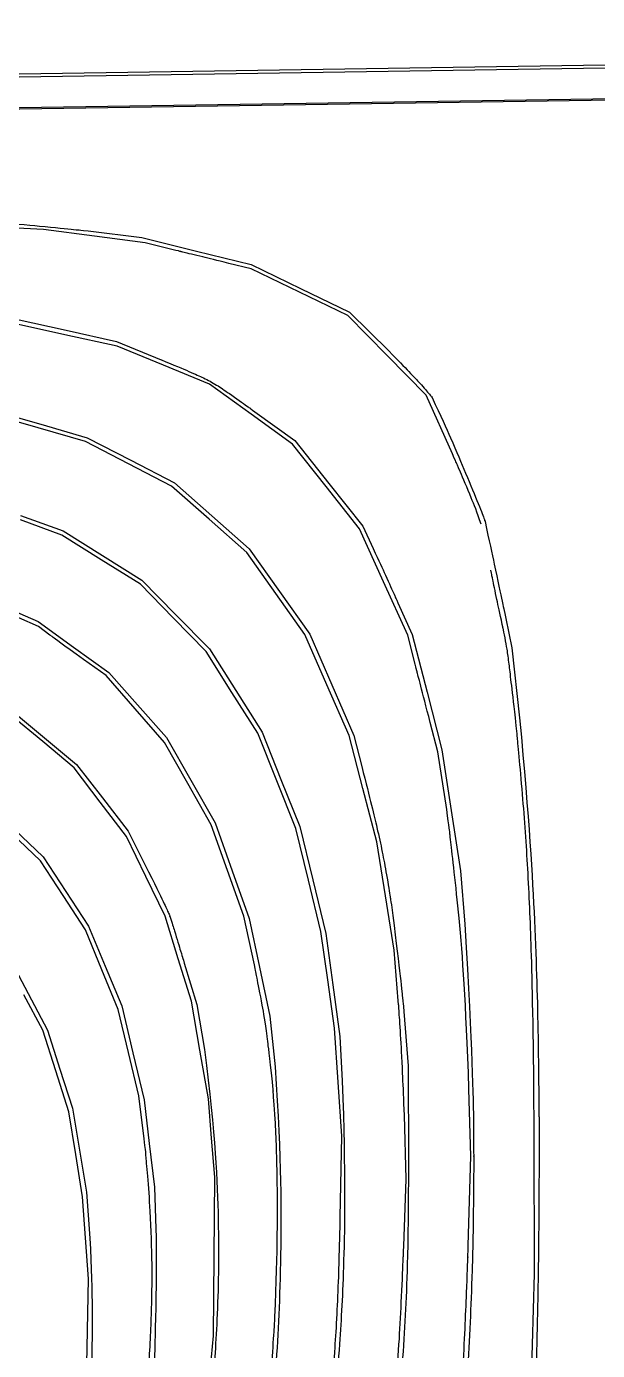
# Model space of a CAD drawing. Header units: millimetres. Extents: x -1640 to 0, y -1584 to 0.
# Drawn here: x -1313.2 to -1219.9, y -1195.6 to -979.3 of the extents above; entities that cross this region are included whole.
import ezdxf

# ---------------------------------------------------------------- set-up
doc = ezdxf.new("R2010")
doc.units = ezdxf.units.MM

msp = doc.modelspace()

# ---------------------------------------------------------------- linework, layer by layer
at = {"color": 7, "linetype": 'Continuous', "lineweight": 25}
for p, q in [((-797.74, -979.28), (-1636.95, -991.91)), ((-797.39, -979.77), (-1636.6, -992.4))]:
    msp.add_line(p, q, dxfattribs=at)
at = {"color": 7, "linetype": 'Continuous'}
for p, q in [((-1510, -995.43), (-1217.02, -991.02)), ((-1217.31, -991.31), (-1363.51, -993.51)), ((-1310.42, -1012.46), (-1320.53, -1011.91)), ((-1302.1, -1013.53), (-1310.42, -1012.46)), ((-1303.1, -1012.68), (-1294.32, -1013.75)), ((-1293.78, -1014.61), (-1302.1, -1013.53)), ((-1294.32, -1013.75), (-1285.39, -1015.96)), ((-1288.78, -1015.85), (-1293.78, -1014.61)), ((-1285.39, -1015.96), (-1276.47, -1018.18)), ((-1276.47, -1018.88), (-1280.13, -1017.98)), ((-1276.47, -1018.18), (-1268.43, -1022.06)), ((-1268.57, -1022.7), (-1276.47, -1018.88)), ((-1260.68, -1026.51), (-1268.57, -1022.7)), ((-1268.43, -1022.06), (-1260.39, -1025.94)), ((-1314.88, -1027.1), (-1306.69, -1028.91)), ((-1254.27, -1033.02), (-1260.68, -1026.51)), ((-1260.39, -1025.94), (-1253.94, -1032.34)), ((-1306.93, -1029.63), (-1315.47, -1027.74)), ((-1306.69, -1028.91), (-1298.5, -1030.73)), ((-1298.38, -1031.52), (-1306.93, -1029.63)), ((-1298.5, -1030.73), (-1291.16, -1033.74)), ((-1290.83, -1034.62), (-1298.38, -1031.52)), ((-1247.85, -1039.52), (-1254.27, -1033.02)), ((-1283.28, -1037.72), (-1290.83, -1034.62)), ((-1276.5, -1042.62), (-1283.28, -1037.72)), ((-1243.57, -1049.11), (-1247.85, -1039.52)), ((-1318.47, -1042.05), (-1310.86, -1044.26)), ((-1275.85, -1042.22), (-1269.33, -1046.92)), ((-1311.31, -1044.84), (-1319.06, -1042.61)), ((-1310.86, -1044.26), (-1303.26, -1046.46)), ((-1269.71, -1047.51), (-1276.5, -1042.62)), ((-1303.55, -1047.07), (-1311.31, -1044.84)), ((-1303.26, -1046.46), (-1296.13, -1050.14)), ((-1296.54, -1050.72), (-1303.55, -1047.07)), ((-1264.23, -1054.41), (-1269.71, -1047.51)), ((-1269.33, -1046.92), (-1263.77, -1053.91)), ((-1289.52, -1054.38), (-1296.54, -1050.72)), ((-1296.13, -1050.14), (-1289, -1053.82)), ((-1283.36, -1059.78), (-1289.52, -1054.38)), ((-1289, -1053.82), (-1282.89, -1059.2)), ((-1258.74, -1061.31), (-1264.23, -1054.41)), ((-1263.77, -1053.91), (-1258.21, -1060.9)), ((-1314.2, -1059.16), (-1307.23, -1061.67)), ((-1277.19, -1065.19), (-1283.36, -1059.78)), ((-1282.89, -1059.2), (-1276.78, -1064.59)), ((-1307.43, -1062.37), (-1314.16, -1059.89)), ((-1307.23, -1061.67), (-1300.79, -1065.68)), ((-1254.82, -1070), (-1258.74, -1061.31)), ((-1258.21, -1060.9), (-1256.52, -1064.57)), ((-1301.01, -1066.38), (-1307.43, -1062.37)), ((-1300.79, -1065.68), (-1294.36, -1069.7)), ((-1272.45, -1071.9), (-1277.19, -1065.19)), ((-1276.78, -1064.59), (-1271.82, -1071.58)), ((-1294.58, -1070.39), (-1301.01, -1066.38)), ((-1289.2, -1075.89), (-1294.58, -1070.39)), ((-1294.36, -1069.7), (-1288.83, -1075.31)), ((-1250.89, -1078.7), (-1254.82, -1070)), ((-1267.7, -1078.61), (-1272.45, -1071.9)), ((-1271.82, -1071.58), (-1266.87, -1078.56)), ((-1317.7, -1073.69), (-1311.31, -1076.47)), ((-1311.22, -1077.27), (-1317.7, -1074.48)), ((-1252.49, -1073.43), (-1250.15, -1078.62)), ((-1311.31, -1076.47), (-1305.53, -1080.64)), ((-1283.82, -1081.38), (-1289.2, -1075.89)), ((-1288.83, -1075.31), (-1283.3, -1080.92)), ((-1234.87, -1075.97), (-1233.87, -1080.8)), ((-1309.37, -1078.68), (-1311.22, -1077.27)), ((-1264.09, -1086.84), (-1267.7, -1078.61)), ((-1266.87, -1078.56), (-1263.3, -1086.82)), ((-1249.67, -1083.45), (-1250.89, -1078.7)), ((-1250.15, -1078.62), (-1247.73, -1088.04)), ((-1305.53, -1080.64), (-1299.75, -1084.82)), ((-1279.61, -1088.05), (-1283.82, -1081.38)), ((-1283.3, -1080.92), (-1278.99, -1087.74)), ((-1233.87, -1080.8), (-1232.59, -1092.23)), ((-1300.2, -1085.29), (-1303.86, -1082.69)), ((-1295.41, -1090.76), (-1300.2, -1085.29)), ((-1299.75, -1084.82), (-1295.03, -1090.11)), ((-1278.99, -1087.74), (-1274.68, -1094.56)), ((-1260.48, -1095.08), (-1264.09, -1086.84)), ((-1263.3, -1086.82), (-1259.72, -1095.08)), ((-1275.4, -1094.72), (-1279.61, -1088.05)), ((-1247.73, -1088.04), (-1245.3, -1097.46)), ((-1310.54, -1096.1), (-1315.68, -1091.83)), ((-1315.47, -1091.1), (-1310.24, -1095.46)), ((-1290.62, -1096.23), (-1295.41, -1090.76)), ((-1295.03, -1090.11), (-1290.3, -1095.41)), ((-1245.95, -1097.77), (-1247.2, -1092.99)), ((-1305.4, -1100.37), (-1310.54, -1096.1)), ((-1310.24, -1095.46), (-1305.01, -1099.82)), ((-1286.81, -1102.95), (-1290.62, -1096.23)), ((-1290.3, -1095.41), (-1286.32, -1102.39)), ((-1272.28, -1102.51), (-1275.4, -1094.72)), ((-1274.68, -1094.56), (-1271.6, -1102.26)), ((-1258.22, -1103.77), (-1260.48, -1095.08)), ((-1259.72, -1095.08), (-1258.4, -1100.14)), ((-1244.51, -1107.2), (-1245.95, -1097.77)), ((-1245.3, -1097.46), (-1243.78, -1107.33)), ((-1301.14, -1105.98), (-1305.4, -1100.37)), ((-1305.01, -1099.82), (-1300.79, -1105.28)), ((-1283.01, -1109.68), (-1286.81, -1102.95)), ((-1286.32, -1102.39), (-1282.35, -1109.37)), ((-1269.15, -1110.31), (-1272.28, -1102.51)), ((-1271.6, -1102.26), (-1268.52, -1109.95)), ((-1255.95, -1112.46), (-1258.22, -1103.77)), ((-1296.87, -1111.6), (-1301.14, -1105.98)), ((-1300.79, -1105.28), (-1296.57, -1110.74)), ((-1243.78, -1107.33), (-1242.26, -1117.2)), ((-1282.35, -1109.37), (-1279.58, -1117.18)), ((-1310.9, -1115.58), (-1315.57, -1111.13)), ((-1315.1, -1110.52), (-1310.5, -1114.9)), ((-1293.69, -1118.11), (-1296.87, -1111.6)), ((-1296.57, -1110.74), (-1293.24, -1117.38)), ((-1280.33, -1117.13), (-1283.01, -1109.68)), ((-1267.12, -1118.72), (-1269.15, -1110.31)), ((-1268.52, -1109.95), (-1266.4, -1118.69)), ((-1254.53, -1121.31), (-1255.95, -1112.46)), ((-1307.23, -1121.21), (-1310.9, -1115.58)), ((-1310.5, -1114.9), (-1306.78, -1120.58)), ((-1290.51, -1124.61), (-1293.69, -1118.11)), ((-1277.65, -1124.59), (-1280.33, -1117.13)), ((-1279.58, -1117.18), (-1276.81, -1124.99)), ((-1242.26, -1117.2), (-1241.53, -1125.91)), ((-1265.1, -1127.14), (-1267.12, -1118.72)), ((-1266.4, -1118.69), (-1264.28, -1127.42)), ((-1303.56, -1126.85), (-1307.23, -1121.21)), ((-1306.78, -1120.58), (-1303.07, -1126.26)), ((-1253.11, -1130.16), (-1254.53, -1121.31)), ((-1288.38, -1131.56), (-1290.51, -1124.61)), ((-1275.95, -1132.54), (-1277.65, -1124.59)), ((-1300.89, -1133.35), (-1303.56, -1126.85)), ((-1303.07, -1126.26), (-1300.35, -1132.76)), ((-1276.81, -1124.99), (-1275.12, -1132.96)), ((-1263.97, -1135.02), (-1265.1, -1127.14)), ((-1264.28, -1127.42), (-1263.14, -1135.84)), ((-1252.42, -1138.44), (-1253.11, -1130.16)), ((-1316.08, -1131.25), (-1312.93, -1137.24)), ((-1300.35, -1132.76), (-1297.64, -1139.26)), ((-1286.24, -1138.51), (-1288.38, -1131.56)), ((-1287.42, -1132.26), (-1285.37, -1139.04)), ((-1275.12, -1132.96), (-1273.42, -1140.94)), ((-1298.22, -1139.86), (-1300.89, -1133.35)), ((-1262.85, -1142.91), (-1263.97, -1135.02)), ((-1310.52, -1143.22), (-1313.61, -1137.44)), ((-1312.93, -1137.24), (-1309.77, -1143.23)), ((-1263.14, -1135.84), (-1261.99, -1144.25)), ((-1297.64, -1139.26), (-1295.81, -1146.94)), ((-1284.84, -1146.49), (-1286.24, -1138.51)), ((-1285.37, -1139.04), (-1284.09, -1146.39)), ((-1296.53, -1146.9), (-1298.22, -1139.86)), ((-1273.42, -1140.94), (-1272.56, -1149.21)), ((-1251.52, -1140.17), (-1250.79, -1149.03)), ((-1308.41, -1149.89), (-1310.52, -1143.22)), ((-1309.77, -1143.23), (-1307.74, -1149.6)), ((-1262.27, -1151.72), (-1262.85, -1142.91)), ((-1261.99, -1144.25), (-1261.59, -1151.52)), ((-1294.83, -1153.94), (-1296.53, -1146.9)), ((-1295.81, -1146.94), (-1293.98, -1154.62)), ((-1283.44, -1154.47), (-1284.84, -1146.49)), ((-1306.3, -1156.56), (-1308.41, -1149.89)), ((-1307.74, -1149.6), (-1305.7, -1155.96)), ((-1250.79, -1149.03), (-1250.77, -1164.74)), ((-1261.68, -1160.54), (-1262.27, -1151.72)), ((-1293.95, -1160.96), (-1294.83, -1153.94)), ((-1293.98, -1154.62), (-1293.12, -1161.74)), ((-1282.94, -1160.86), (-1283.44, -1154.47)), ((-1240.57, -1163.81), (-1240.87, -1152.86)), ((-1305.16, -1163.52), (-1306.3, -1156.56)), ((-1305.7, -1155.96), (-1304.54, -1162.84)), ((-1251.13, -1167.55), (-1251.43, -1157.14)), ((-1282.43, -1167.25), (-1282.94, -1160.86)), ((-1261.91, -1173.78), (-1261.68, -1160.54)), ((-1230.16, -1183.04), (-1230.2, -1160.5)), ((-1304.02, -1170.48), (-1305.16, -1163.52)), ((-1304.54, -1162.84), (-1303.37, -1169.71)), ((-1293.12, -1161.74), (-1292.26, -1168.85)), ((-1240.99, -1178.4), (-1240.57, -1163.81)), ((-1282.52, -1180.19), (-1282.43, -1167.25)), ((-1251.54, -1178.52), (-1251.13, -1167.55)), ((-1303.37, -1169.71), (-1302.83, -1177.21)), ((-1292.26, -1168.85), (-1292.04, -1175.68)), ((-1303.55, -1177.17), (-1304.02, -1170.48)), ((-1303.08, -1183.85), (-1303.55, -1177.17)), ((-1282.62, -1193.14), (-1282.52, -1180.19)), ((-1230.88, -1207.19), (-1230.16, -1183.04)), ((-1303.3, -1195.05), (-1303.08, -1183.85)), ((-1283.27, -1200.13), (-1282.62, -1193.14)), ((-1303.52, -1206.25), (-1303.3, -1195.05))]:
    msp.add_line(p, q, dxfattribs=at)
for points, knots in [([(-1319.64, -1011.2), (-1315.41, -1011.48), (-1310.52, -1011.9), (-1303.1, -1012.68), (-1305.57, -1012.41), (-1303.1, -1012.68)], [0, 0, 0, 0, 0.255455, 0.5507, 1, 1, 1, 1]), ([(-1280.13, -1017.98), (-1282.19, -1017.47), (-1284.75, -1016.84), (-1288.78, -1015.85), (-1287.44, -1016.18), (-1288.78, -1015.85)], [0, 0, 0, 0, 0.238723, 0.533682, 1, 1, 1, 1]), ([(-1291.15, -1033.74), (-1287.08, -1035.41), (-1284.42, -1036.56), (-1282.42, -1037.63), (-1279.85, -1039.34), (-1275.85, -1042.22), (-1277.18, -1041.26), (-1275.85, -1042.22)], [0, 0, 0, 0, 0.250087, 0.414495, 0.543445, 0.719457, 1, 1, 1, 1]), ([(-1253.94, -1032.34), (-1251.08, -1035.23), (-1248.75, -1037.69), (-1247.39, -1039.24), (-1246.9, -1039.9), (-1247.06, -1039.68), (-1246.9, -1039.9)], [0, 0, 0, 0, 0.393734, 0.721124, 0.92072, 1, 1, 1, 1]), ([(-1246.9, -1039.9), (-1245.43, -1043.02), (-1243.43, -1047.52), (-1241.32, -1052.44), (-1239.05, -1057.94), (-1238.46, -1059.48), (-1238.25, -1060.13), (-1238.32, -1059.91), (-1238.25, -1060.13)], [0, 0, 0, 0, 0.156799, 0.38077, 0.624135, 0.894091, 0.968898, 1, 1, 1, 1]), ([(-1238.88, -1060.57), (-1239.57, -1058.55), (-1240.67, -1055.8), (-1243.57, -1049.11), (-1242.59, -1051.33), (-1243.57, -1049.11)], [0, 0, 0, 0, 0.171998, 0.411183, 1, 1, 1, 1]), ([(-1238.25, -1060.13), (-1237.54, -1063.39), (-1236.53, -1068.09), (-1234.87, -1075.97), (-1235.42, -1073.35), (-1234.87, -1075.97)], [0, 0, 0, 0, 0.206384, 0.502927, 1, 1, 1, 1]), ([(-1256.52, -1064.57), (-1255.56, -1066.65), (-1254.37, -1069.26), (-1252.49, -1073.43), (-1253.12, -1072.04), (-1252.49, -1073.43)], [0, 0, 0, 0, 0.236049, 0.530442, 1, 1, 1, 1]), ([(-1235.43, -1076.96), (-1235.85, -1075.03), (-1236.39, -1072.46), (-1237.31, -1068.11), (-1237, -1069.56), (-1237.31, -1068.11)], [0, 0, 0, 0, 0.218224, 0.508639, 1, 1, 1, 1]), ([(-1233.29, -1092.19), (-1233.88, -1086.98), (-1234.28, -1083.57), (-1234.58, -1081.33), (-1234.94, -1079.3), (-1235.44, -1076.96), (-1235.26, -1077.74), (-1235.44, -1076.96)], [0, 0, 0, 0, 0.340534, 0.563365, 0.71052, 0.844083, 1, 1, 1, 1]), ([(-1303.86, -1082.69), (-1307.34, -1080.19), (-1309.37, -1078.68), (-1308.69, -1079.19), (-1309.37, -1078.68)], [0, 0, 0, 0, 0.629529, 1, 1, 1, 1]), ([(-1247.2, -1092.99), (-1248.6, -1087.59), (-1249.67, -1083.45), (-1249.32, -1084.83), (-1249.67, -1083.45)], [0, 0, 0, 0, 0.5658339, 1, 1, 1, 1]), ([(-1230.2, -1160.5), (-1230.32, -1144.45), (-1230.61, -1130.62), (-1231.12, -1118.38), (-1232.02, -1105.14), (-1233.29, -1092.19), (-1232.84, -1096.51), (-1233.29, -1092.19)], [0, 0, 0, 0, 0.234499, 0.436618, 0.615657, 0.809727, 1, 1, 1, 1]), ([(-1232.59, -1092.23), (-1231, -1109.34), (-1229.98, -1127.46), (-1229.55, -1143.32), (-1229.41, -1161.36), (-1229.43, -1155.35), (-1229.41, -1161.36)], [0, 0, 0, 0, 0.248473, 0.5106, 0.739664, 1, 1, 1, 1]), ([(-1258.4, -1100.14), (-1256.97, -1105.72), (-1255.91, -1110.09), (-1255.1, -1113.77), (-1254.32, -1117.94), (-1253.55, -1122.75), (-1253.8, -1121.15), (-1253.55, -1122.75)], [0, 0, 0, 0, 0.248941, 0.443351, 0.606388, 0.789849, 1, 1, 1, 1]), ([(-1240.87, -1152.86), (-1241.42, -1138.06), (-1242.29, -1125.41), (-1244.51, -1107.2), (-1243.68, -1113.26), (-1244.51, -1107.2)], [0, 0, 0, 0, 0.322772, 0.599356, 1, 1, 1, 1]), ([(-1293.24, -1117.38), (-1291.79, -1120.31), (-1290.61, -1122.75), (-1289.93, -1124.21), (-1289.7, -1124.75), (-1289.77, -1124.57), (-1289.7, -1124.75)], [0, 0, 0, 0, 0.400288, 0.731145, 0.928268, 1, 1, 1, 1]), ([(-1253.55, -1122.75), (-1252.28, -1132.48), (-1251.52, -1140.17), (-1251.76, -1137.6), (-1251.52, -1140.17)], [0, 0, 0, 0, 0.559727, 1, 1, 1, 1]), ([(-1289.7, -1124.75), (-1289.4, -1125.72), (-1288.78, -1127.76), (-1287.42, -1132.26), (-1287.88, -1130.76), (-1287.42, -1132.26)], [0, 0, 0, 0, 0.130277, 0.401155, 1, 1, 1, 1]), ([(-1241.53, -1125.91), (-1240.31, -1147.31), (-1240.13, -1156.2), (-1240.1, -1165.74), (-1240.1, -1162.56), (-1240.1, -1165.74)], [0, 0, 0, 0, 0.537935, 0.760883, 1, 1, 1, 1]), ([(-1273.84, -1144.2), (-1274.18, -1141.82), (-1274.77, -1138.47), (-1275.95, -1132.54), (-1275.55, -1134.52), (-1275.95, -1132.54)], [0, 0, 0, 0, 0.202689, 0.489575, 1, 1, 1, 1]), ([(-1251.43, -1157.14), (-1251.63, -1151.83), (-1251.91, -1146.13), (-1252.17, -1141.93), (-1252.42, -1138.44), (-1252.33, -1139.6), (-1252.42, -1138.44)], [0, 0, 0, 0, 0.283188, 0.588017, 0.81271, 1, 1, 1, 1]), ([(-1273.01, -1151.69), (-1273.49, -1147.45), (-1273.84, -1144.2), (-1273.72, -1145.29), (-1273.84, -1144.2)], [0, 0, 0, 0, 0.566931, 1, 1, 1, 1]), ([(-1284.09, -1146.39), (-1282.3, -1160.6), (-1281.64, -1176.24), (-1281.92, -1189.59), (-1282.9, -1203.9), (-1282.52, -1199.14), (-1282.9, -1203.9)], [0, 0, 0, 0, 0.248755, 0.520383, 0.751685, 1, 1, 1, 1]), ([(-1272.56, -1149.21), (-1271.53, -1164.89), (-1271.55, -1182.29), (-1272.3, -1197.32), (-1273.7, -1213.66), (-1273.19, -1208.21), (-1273.7, -1213.66)], [0, 0, 0, 0, 0.243713, 0.513396, 0.746351, 1, 1, 1, 1]), ([(-1272.58, -1190.08), (-1272.14, -1178.61), (-1272.15, -1166.95), (-1272.45, -1158.59), (-1273.01, -1151.69), (-1272.8, -1153.99), (-1273.01, -1151.69)], [0, 0, 0, 0, 0.298403, 0.601722, 0.819557, 1, 1, 1, 1]), ([(-1261.58, -1151.52), (-1261.04, -1167.2), (-1261.33, -1183), (-1261.86, -1192.36), (-1262.66, -1203.06), (-1263.76, -1215.54), (-1263.38, -1211.38), (-1263.76, -1215.54)], [0, 0, 0, 0, 0.245075, 0.491442, 0.637619, 0.804791, 1, 1, 1, 1]), ([(-1295, -1222.27), (-1293.95, -1209.74), (-1293.2, -1199.18), (-1292.76, -1190.19), (-1292.6, -1182.37), (-1292.94, -1171.48), (-1293.95, -1160.96), (-1293.57, -1164.47), (-1293.95, -1160.96)], [0, 0, 0, 0, 0.204272, 0.376391, 0.522858, 0.650222, 0.827655, 1, 1, 1, 1]), ([(-1229.41, -1161.36), (-1229.43, -1171.66), (-1229.52, -1181.19), (-1229.71, -1191.27), (-1229.95, -1200.44), (-1230.27, -1211.4), (-1230.7, -1224.79), (-1230.55, -1220.33), (-1230.7, -1224.79)], [0, 0, 0, 0, 0.16235, 0.312625, 0.47159, 0.616115, 0.788895, 1, 1, 1, 1]), ([(-1250.77, -1164.74), (-1250.79, -1174.43), (-1250.95, -1182.56), (-1251.32, -1190.8), (-1251.82, -1198.45), (-1252.54, -1208.02), (-1253.53, -1220.33), (-1253.2, -1216.23), (-1253.53, -1220.33)], [0, 0, 0, 0, 0.174247, 0.320311, 0.468465, 0.60608, 0.778371, 1, 1, 1, 1]), ([(-1240.1, -1165.74), (-1240.16, -1174.63), (-1240.33, -1182.54), (-1240.7, -1191.57), (-1241.05, -1198.29), (-1241.51, -1206.59), (-1242.11, -1216.88), (-1242.88, -1229.63), (-1242.62, -1225.38), (-1242.88, -1229.63)], [0, 0, 0, 0, 0.139178, 0.262802, 0.40425, 0.509446, 0.639252, 0.800496, 1, 1, 1, 1]), ([(-1264.79, -1218.76), (-1263.92, -1209.25), (-1263.26, -1201.67), (-1262.78, -1195.51), (-1262.44, -1190.25), (-1262.11, -1182.55), (-1261.91, -1173.78), (-1261.96, -1176.7), (-1261.91, -1173.78)], [0, 0, 0, 0, 0.211655, 0.38021, 0.517188, 0.634121, 0.805151, 1, 1, 1, 1]), ([(-1292.04, -1175.68), (-1291.97, -1183.08), (-1292.12, -1191.99), (-1292.36, -1198.82), (-1292.7, -1204.49), (-1292.58, -1202.6), (-1292.7, -1204.49)], [0, 0, 0, 0, 0.256741, 0.566203, 0.803268, 1, 1, 1, 1]), ([(-1302.83, -1177.21), (-1302.37, -1187.04), (-1302.5, -1197.77), (-1302.84, -1204.61), (-1303.36, -1212.75), (-1304.09, -1222.55), (-1303.84, -1219.28), (-1304.09, -1222.55)], [0, 0, 0, 0, 0.216954, 0.453571, 0.604225, 0.783703, 1, 1, 1, 1]), ([(-1254.26, -1220.49), (-1253.4, -1209.81), (-1252.75, -1201.34), (-1252.28, -1194.29), (-1251.87, -1186.66), (-1251.54, -1178.52), (-1251.64, -1181.23), (-1251.54, -1178.52)], [0, 0, 0, 0, 0.254686, 0.456392, 0.624556, 0.806143, 1, 1, 1, 1]), ([(-1243.45, -1227.16), (-1242.54, -1212.19), (-1241.76, -1197.61), (-1241.3, -1187.22), (-1240.99, -1178.4), (-1241.08, -1181.34), (-1240.99, -1178.4)], [0, 0, 0, 0, 0.307171, 0.606198, 0.81928, 1, 1, 1, 1]), ([(-1275.38, -1222.99), (-1274.52, -1214.32), (-1273.89, -1207.67), (-1273.42, -1202.28), (-1272.99, -1196.48), (-1272.58, -1190.08), (-1272.71, -1192.21), (-1272.58, -1190.08)], [0, 0, 0, 0, 0.263717, 0.465789, 0.629693, 0.805815, 1, 1, 1, 1])]:
    msp.add_open_spline(points, degree=3, knots=knots, dxfattribs=at)

doc.saveas('drawing.dxf')
